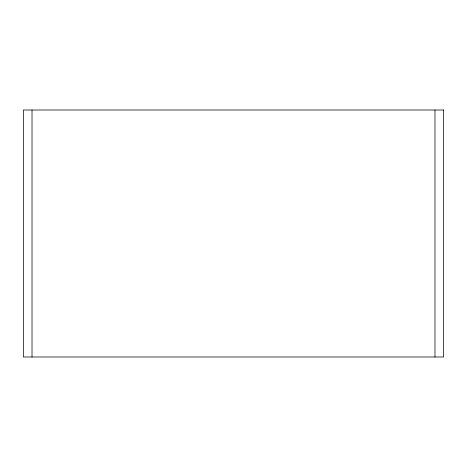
<?xml version="1.0" encoding="UTF-8"?>
<svg xmlns="http://www.w3.org/2000/svg" width="467" height="467" viewBox="0 0 467 467"><rect width="100%" height="100%" fill="white"/><g stroke="black" fill="none" stroke-linecap="round" stroke-linejoin="round"><path stroke-width="0.7" d="M434.981 110.008L434.981 356.992M32.019 110.008L32.019 356.992M443.65 110.008L23.35 110.008L23.35 356.992L443.65 356.992L443.65 110.008"/></g></svg>
